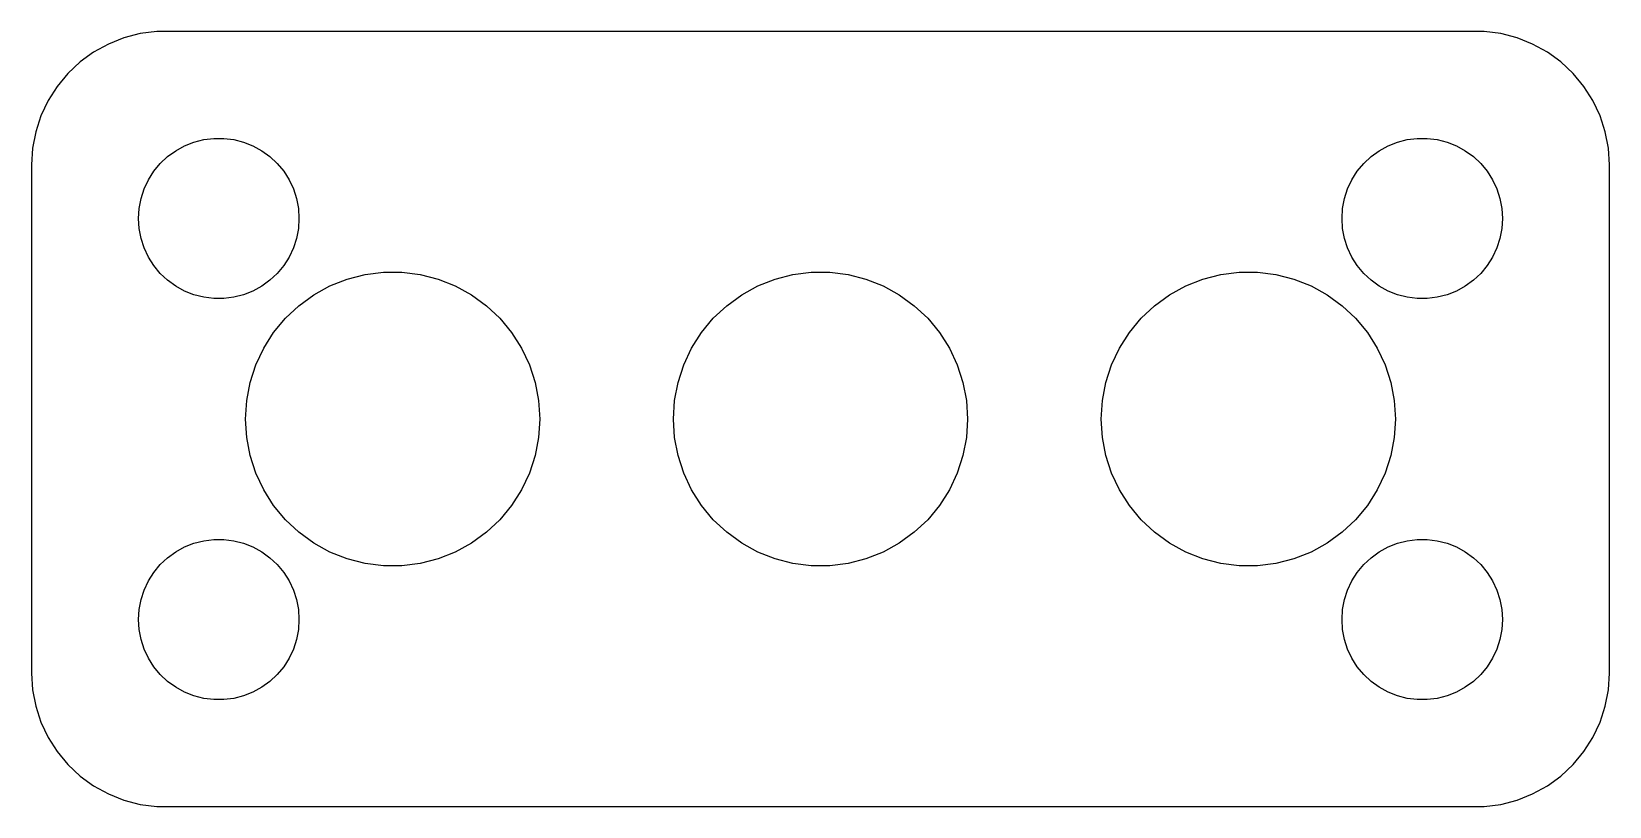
# Model space of a CAD drawing. Header units: metres. Extents: x -29.5 to 29.5, y -14.5 to 14.5.
import ezdxf

# ---------------------------------------------------------------- set-up
doc = ezdxf.new("R2010")
doc.units = ezdxf.units.M

msp = doc.modelspace()

# ---------------------------------------------------------------- linework, layer by layer
for p, q in [((-26.0451, 14.2553), (-26.6289, 14.0241)), ((-25.4369, 14.4114), (-26.0451, 14.2553)), ((-24.8139, 14.4901), (-25.4369, 14.4114)), ((24.8139, 14.4901), (-24.8139, 14.4901)), ((25.4369, 14.4114), (24.8139, 14.4901)), ((26.0451, 14.2553), (25.4369, 14.4114)), ((26.6289, 14.0241), (26.0451, 14.2553)), ((-27.1791, 13.7216), (-27.6871, 13.3526)), ((-26.6289, 14.0241), (-27.1791, 13.7216)), ((27.1791, 13.7216), (26.6289, 14.0241)), ((27.6871, 13.3526), (27.1791, 13.7216)), ((-27.6871, 13.3526), (-28.1448, 12.9227)), ((28.1448, 12.9227), (27.6871, 13.3526)), ((-28.5451, 12.4389), (-28.8815, 11.9088)), ((-28.1448, 12.9227), (-28.5451, 12.4389)), ((28.5451, 12.4389), (28.1448, 12.9227)), ((28.8815, 11.9088), (28.5451, 12.4389)), ((-28.8815, 11.9088), (-29.1489, 11.3406)), ((29.1489, 11.3406), (28.8815, 11.9088)), ((-29.1489, 11.3406), (-29.3429, 10.7434)), ((29.3429, 10.7434), (29.1489, 11.3406)), ((-29.3429, 10.7434), (-29.4606, 10.1267)), ((29.4606, 10.1267), (29.3429, 10.7434)), ((-29.4606, 10.1267), (-29.5, 9.5)), ((-24.4123, 9.81154), (-24.1075, 10.033)), ((-24.1075, 10.033), (-23.7773, 10.2145)), ((-23.7773, 10.2145), (-23.427, 10.3532)), ((-23.427, 10.3532), (-23.0621, 10.4469)), ((-23.0621, 10.4469), (-22.6884, 10.4941)), ((-22.6884, 10.4941), (-22.3116, 10.4941)), ((-22.3116, 10.4941), (-21.9379, 10.4469)), ((-21.9379, 10.4469), (-21.5729, 10.3532)), ((-21.5729, 10.3532), (-21.2227, 10.2145)), ((-21.2227, 10.2145), (-20.8925, 10.033)), ((-20.8925, 10.033), (-20.5877, 9.81154)), ((20.5877, 9.81154), (20.8925, 10.033)), ((20.8925, 10.033), (21.2227, 10.2145)), ((21.2227, 10.2145), (21.5729, 10.3532)), ((21.5729, 10.3532), (21.9379, 10.4469)), ((21.9379, 10.4469), (22.3116, 10.4941)), ((22.3116, 10.4941), (22.6884, 10.4941)), ((22.6884, 10.4941), (23.0621, 10.4469)), ((23.0621, 10.4469), (23.427, 10.3532)), ((23.427, 10.3532), (23.7773, 10.2145)), ((23.7773, 10.2145), (24.1075, 10.033)), ((24.1075, 10.033), (24.4123, 9.81154)), ((29.5, 9.5), (29.4606, 10.1267)), ((-29.5, 9.5), (-29.5, -9.5)), ((-24.927, 9.26335), (-24.6869, 9.55363)), ((-24.6869, 9.55363), (-24.4123, 9.81154)), ((-20.5877, 9.81154), (-20.3131, 9.55363)), ((-20.3131, 9.55363), (-20.0729, 9.26335)), ((20.0729, 9.26335), (20.3131, 9.55363)), ((20.3131, 9.55363), (20.5877, 9.81154)), ((24.4123, 9.81154), (24.6869, 9.55363)), ((24.6869, 9.55363), (24.927, 9.26335)), ((29.5, -9.5), (29.5, 9.5)), ((-25.2893, 8.60437), (-25.1289, 8.94525)), ((-25.1289, 8.94525), (-24.927, 9.26335)), ((-20.0729, 9.26335), (-19.8711, 8.94525)), ((-19.8711, 8.94525), (-19.7107, 8.60437)), ((19.7107, 8.60437), (19.8711, 8.94525)), ((19.8711, 8.94525), (20.0729, 9.26335)), ((24.927, 9.26335), (25.1289, 8.94525)), ((25.1289, 8.94525), (25.2893, 8.60437)), ((-25.4057, 8.24606), (-25.2893, 8.60437)), ((-19.7107, 8.60437), (-19.5942, 8.24606)), ((19.5942, 8.24606), (19.7107, 8.60437)), ((25.2893, 8.60437), (25.4057, 8.24606)), ((-25.5, 7.5), (-25.4763, 7.87599)), ((-25.4763, 7.87599), (-25.4057, 8.24606)), ((-19.5942, 8.24606), (-19.5237, 7.87599)), ((-19.5237, 7.87599), (-19.5, 7.5)), ((19.5, 7.5), (19.5237, 7.87599)), ((19.5237, 7.87599), (19.5942, 8.24606)), ((25.4057, 8.24606), (25.4763, 7.87599)), ((25.4763, 7.87599), (25.5, 7.5)), ((-25.4763, 7.12399), (-25.5, 7.5)), ((-25.4057, 6.75392), (-25.4763, 7.12399)), ((-19.5237, 7.12399), (-19.5942, 6.75392)), ((-19.5, 7.5), (-19.5237, 7.12399)), ((19.5237, 7.12399), (19.5, 7.5)), ((19.5942, 6.75392), (19.5237, 7.12399)), ((25.4763, 7.12399), (25.4057, 6.75392)), ((25.5, 7.5), (25.4763, 7.12399)), ((-25.2893, 6.39561), (-25.4057, 6.75392)), ((-19.5942, 6.75392), (-19.7107, 6.39561)), ((19.7107, 6.39561), (19.5942, 6.75392)), ((25.4057, 6.75392), (25.2893, 6.39561)), ((-25.1289, 6.05473), (-25.2893, 6.39561)), ((-24.927, 5.73663), (-25.1289, 6.05473)), ((-19.8711, 6.05473), (-20.0729, 5.73663)), ((-19.7107, 6.39561), (-19.8711, 6.05473)), ((19.8711, 6.05473), (19.7107, 6.39561)), ((20.0729, 5.73663), (19.8711, 6.05473)), ((25.1289, 6.05473), (24.927, 5.73663)), ((25.2893, 6.39561), (25.1289, 6.05473)), ((-24.6869, 5.44635), (-24.927, 5.73663)), ((-24.4123, 5.18845), (-24.6869, 5.44635)), ((-20.3131, 5.44635), (-20.5877, 5.18845)), ((-20.0729, 5.73663), (-20.3131, 5.44635)), ((-17.6996, 5.2308), (-17.0306, 5.40257)), ((-17.0306, 5.40257), (-16.3453, 5.48914)), ((-16.3453, 5.48914), (-15.6546, 5.48914)), ((-15.6546, 5.48914), (-14.9694, 5.40257)), ((-14.9694, 5.40257), (-14.3004, 5.2308)), ((-1.69958, 5.2308), (-1.03059, 5.40257)), ((-1.03059, 5.40257), (-0.34534, 5.48914)), ((-0.34534, 5.48914), (0.34534, 5.48914)), ((0.34534, 5.48914), (1.03059, 5.40257)), ((1.03059, 5.40257), (1.69958, 5.2308)), ((14.3004, 5.2308), (14.9694, 5.40257)), ((14.9694, 5.40257), (15.6546, 5.48914)), ((15.6546, 5.48914), (16.3453, 5.48914)), ((16.3453, 5.48914), (17.0306, 5.40257)), ((17.0306, 5.40257), (17.6996, 5.2308)), ((20.3131, 5.44635), (20.0729, 5.73663)), ((20.5877, 5.18845), (20.3131, 5.44635)), ((24.6869, 5.44635), (24.4123, 5.18845)), ((24.927, 5.73663), (24.6869, 5.44635)), ((-24.1075, 4.96701), (-24.4123, 5.18845)), ((-23.7773, 4.78551), (-24.1075, 4.96701)), ((-23.427, 4.64682), (-23.7773, 4.78551)), ((-21.2227, 4.78551), (-21.5729, 4.64682)), ((-20.8925, 4.96701), (-21.2227, 4.78551)), ((-20.5877, 5.18845), (-20.8925, 4.96701)), ((-18.947, 4.6438), (-18.3418, 4.97655)), ((-18.3418, 4.97655), (-17.6996, 5.2308)), ((-14.3004, 5.2308), (-13.6582, 4.97655)), ((-13.6582, 4.97655), (-13.0529, 4.6438)), ((-2.94704, 4.6438), (-2.34178, 4.97655)), ((-2.34178, 4.97655), (-1.69958, 5.2308)), ((1.69958, 5.2308), (2.34178, 4.97655)), ((2.34178, 4.97655), (2.94704, 4.6438)), ((13.0529, 4.6438), (13.6582, 4.97655)), ((13.6582, 4.97655), (14.3004, 5.2308)), ((17.6996, 5.2308), (18.3418, 4.97655)), ((18.3418, 4.97655), (18.947, 4.6438)), ((20.8925, 4.96701), (20.5877, 5.18845)), ((21.2227, 4.78551), (20.8925, 4.96701)), ((21.5729, 4.64682), (21.2227, 4.78551)), ((23.7773, 4.78551), (23.427, 4.64682)), ((24.1075, 4.96701), (23.7773, 4.78551)), ((24.4123, 5.18845), (24.1075, 4.96701)), ((-23.0621, 4.55313), (-23.427, 4.64682)), ((-22.6884, 4.50591), (-23.0621, 4.55313)), ((-22.3116, 4.50591), (-22.6884, 4.50591)), ((-21.9379, 4.55313), (-22.3116, 4.50591)), ((-21.5729, 4.64682), (-21.9379, 4.55313)), ((-20.0093, 3.765), (-19.5058, 4.23781)), ((-19.5058, 4.23781), (-18.947, 4.6438)), ((-13.0529, 4.6438), (-12.4942, 4.23781)), ((-12.4942, 4.23781), (-11.9907, 3.765)), ((-4.00932, 3.765), (-3.50583, 4.23781)), ((-3.50583, 4.23781), (-2.94704, 4.6438)), ((2.94704, 4.6438), (3.50583, 4.23781)), ((3.50583, 4.23781), (4.00932, 3.765)), ((11.9907, 3.765), (12.4942, 4.23781)), ((12.4942, 4.23781), (13.0529, 4.6438)), ((18.947, 4.6438), (19.5058, 4.23781)), ((19.5058, 4.23781), (20.0093, 3.765)), ((21.9379, 4.55313), (21.5729, 4.64682)), ((22.3116, 4.50591), (21.9379, 4.55313)), ((22.6884, 4.50591), (22.3116, 4.50591)), ((23.0621, 4.55313), (22.6884, 4.50591)), ((23.427, 4.64682), (23.0621, 4.55313)), ((-20.4496, 3.23282), (-20.0093, 3.765)), ((-11.9907, 3.765), (-11.5504, 3.23282)), ((-4.44958, 3.23282), (-4.00932, 3.765)), ((4.00932, 3.765), (4.44958, 3.23282)), ((11.5504, 3.23282), (11.9907, 3.765)), ((20.0093, 3.765), (20.4496, 3.23282)), ((-20.8197, 2.64964), (-20.4496, 3.23282)), ((-11.5504, 3.23282), (-11.1803, 2.64964)), ((-4.81967, 2.64964), (-4.44958, 3.23282)), ((4.44958, 3.23282), (4.81967, 2.64964)), ((11.1803, 2.64964), (11.5504, 3.23282)), ((20.4496, 3.23282), (20.8197, 2.64964)), ((-21.1138, 2.02467), (-20.8197, 2.64964)), ((-11.1803, 2.64964), (-10.8862, 2.02467)), ((-5.11377, 2.02467), (-4.81967, 2.64964)), ((4.81967, 2.64964), (5.11377, 2.02467)), ((10.8862, 2.02467), (11.1803, 2.64964)), ((20.8197, 2.64964), (21.1138, 2.02467)), ((-21.3272, 1.36778), (-21.1138, 2.02467)), ((-10.8862, 2.02467), (-10.6728, 1.36778)), ((-5.32719, 1.36778), (-5.11377, 2.02467)), ((5.11377, 2.02467), (5.32719, 1.36778)), ((10.6728, 1.36778), (10.8862, 2.02467)), ((21.1138, 2.02467), (21.3272, 1.36778)), ((-21.4566, 0.68933), (-21.3272, 1.36778)), ((-10.6728, 1.36778), (-10.5434, 0.68933)), ((-5.45662, 0.68933), (-5.32719, 1.36778)), ((5.32719, 1.36778), (5.45662, 0.68933)), ((10.5434, 0.68933), (10.6728, 1.36778)), ((21.3272, 1.36778), (21.4566, 0.68933)), ((-21.5, 0), (-21.4566, 0.68933)), ((-10.5434, 0.68933), (-10.5, 0)), ((-5.5, 0), (-5.45662, 0.68933)), ((5.45662, 0.68933), (5.5, 0)), ((10.5, 0), (10.5434, 0.68933)), ((21.4566, 0.68933), (21.5, 0)), ((-21.4566, -0.68933), (-21.5, 0)), ((-10.5, 0), (-10.5434, -0.68933)), ((-5.45662, -0.68933), (-5.5, 0)), ((5.5, 0), (5.45662, -0.68933)), ((10.5434, -0.68933), (10.5, 0)), ((21.5, 0), (21.4566, -0.68933)), ((-21.3272, -1.36778), (-21.4566, -0.68933)), ((-10.5434, -0.68933), (-10.6728, -1.36778)), ((-5.32719, -1.36778), (-5.45662, -0.68933)), ((5.45662, -0.68933), (5.32719, -1.36778)), ((10.6728, -1.36778), (10.5434, -0.68933)), ((21.4566, -0.68933), (21.3272, -1.36778)), ((-21.1138, -2.02467), (-21.3272, -1.36778)), ((-10.6728, -1.36778), (-10.8862, -2.02467)), ((-5.11377, -2.02467), (-5.32719, -1.36778)), ((5.32719, -1.36778), (5.11377, -2.02467)), ((10.8862, -2.02467), (10.6728, -1.36778)), ((21.3272, -1.36778), (21.1138, -2.02467)), ((-20.8197, -2.64964), (-21.1138, -2.02467)), ((-10.8862, -2.02467), (-11.1803, -2.64964)), ((-4.81967, -2.64964), (-5.11377, -2.02467)), ((5.11377, -2.02467), (4.81967, -2.64964)), ((11.1803, -2.64964), (10.8862, -2.02467)), ((21.1138, -2.02467), (20.8197, -2.64964)), ((-20.4496, -3.23282), (-20.8197, -2.64964)), ((-11.1803, -2.64964), (-11.5504, -3.23282)), ((-4.44958, -3.23282), (-4.81967, -2.64964)), ((4.81967, -2.64964), (4.44958, -3.23282)), ((11.5504, -3.23282), (11.1803, -2.64964)), ((20.8197, -2.64964), (20.4496, -3.23282)), ((-20.0093, -3.765), (-20.4496, -3.23282)), ((-11.5504, -3.23282), (-11.9907, -3.765)), ((-4.00932, -3.765), (-4.44958, -3.23282)), ((4.44958, -3.23282), (4.00932, -3.765)), ((11.9907, -3.765), (11.5504, -3.23282)), ((20.4496, -3.23282), (20.0093, -3.765)), ((-19.5058, -4.23781), (-20.0093, -3.765)), ((-11.9907, -3.765), (-12.4942, -4.23781)), ((-3.50583, -4.23781), (-4.00932, -3.765)), ((4.00932, -3.765), (3.50583, -4.23781)), ((12.4942, -4.23781), (11.9907, -3.765)), ((20.0093, -3.765), (19.5058, -4.23781)), ((-23.7773, -4.78551), (-23.427, -4.64682)), ((-23.427, -4.64682), (-23.0621, -4.55313)), ((-23.0621, -4.55313), (-22.6884, -4.50591)), ((-22.6884, -4.50591), (-22.3116, -4.50591)), ((-22.3116, -4.50591), (-21.9379, -4.55313)), ((-21.9379, -4.55313), (-21.5729, -4.64682)), ((-21.5729, -4.64682), (-21.2227, -4.78551)), ((-18.947, -4.6438), (-19.5058, -4.23781)), ((-18.3418, -4.97655), (-18.947, -4.6438)), ((-13.0529, -4.6438), (-13.6582, -4.97655)), ((-12.4942, -4.23781), (-13.0529, -4.6438)), ((-2.94704, -4.6438), (-3.50583, -4.23781)), ((-2.34178, -4.97655), (-2.94704, -4.6438)), ((2.94704, -4.6438), (2.34178, -4.97655)), ((3.50583, -4.23781), (2.94704, -4.6438)), ((13.0529, -4.6438), (12.4942, -4.23781)), ((13.6582, -4.97655), (13.0529, -4.6438)), ((18.947, -4.6438), (18.3418, -4.97655)), ((19.5058, -4.23781), (18.947, -4.6438)), ((21.2227, -4.78551), (21.5729, -4.64682)), ((21.5729, -4.64682), (21.9379, -4.55313)), ((21.9379, -4.55313), (22.3116, -4.50591)), ((22.3116, -4.50591), (22.6884, -4.50591)), ((22.6884, -4.50591), (23.0621, -4.55313)), ((23.0621, -4.55313), (23.427, -4.64682)), ((23.427, -4.64682), (23.7773, -4.78551)), ((-24.6869, -5.44635), (-24.4123, -5.18845)), ((-24.4123, -5.18845), (-24.1075, -4.96701)), ((-24.1075, -4.96701), (-23.7773, -4.78551)), ((-21.2227, -4.78551), (-20.8925, -4.96701)), ((-20.8925, -4.96701), (-20.5877, -5.18845)), ((-20.5877, -5.18845), (-20.3131, -5.44635)), ((-17.6996, -5.2308), (-18.3418, -4.97655)), ((-17.0306, -5.40257), (-17.6996, -5.2308)), ((-14.3004, -5.2308), (-14.9694, -5.40257)), ((-13.6582, -4.97655), (-14.3004, -5.2308)), ((-1.69958, -5.2308), (-2.34178, -4.97655)), ((-1.03059, -5.40257), (-1.69958, -5.2308)), ((1.69958, -5.2308), (1.03059, -5.40257)), ((2.34178, -4.97655), (1.69958, -5.2308)), ((14.3004, -5.2308), (13.6582, -4.97655)), ((14.9694, -5.40257), (14.3004, -5.2308)), ((17.6996, -5.2308), (17.0306, -5.40257)), ((18.3418, -4.97655), (17.6996, -5.2308)), ((20.3131, -5.44635), (20.5877, -5.18845)), ((20.5877, -5.18845), (20.8925, -4.96701)), ((20.8925, -4.96701), (21.2227, -4.78551)), ((23.7773, -4.78551), (24.1075, -4.96701)), ((24.1075, -4.96701), (24.4123, -5.18845)), ((24.4123, -5.18845), (24.6869, -5.44635)), ((-25.1289, -6.05473), (-24.927, -5.73663)), ((-24.927, -5.73663), (-24.6869, -5.44635)), ((-20.3131, -5.44635), (-20.0729, -5.73663)), ((-20.0729, -5.73663), (-19.8711, -6.05473)), ((-16.3453, -5.48914), (-17.0306, -5.40257)), ((-15.6546, -5.48914), (-16.3453, -5.48914)), ((-14.9694, -5.40257), (-15.6546, -5.48914)), ((-0.34534, -5.48914), (-1.03059, -5.40257)), ((0.34534, -5.48914), (-0.34534, -5.48914)), ((1.03059, -5.40257), (0.34534, -5.48914)), ((15.6546, -5.48914), (14.9694, -5.40257)), ((16.3453, -5.48914), (15.6546, -5.48914)), ((17.0306, -5.40257), (16.3453, -5.48914)), ((19.8711, -6.05473), (20.0729, -5.73663)), ((20.0729, -5.73663), (20.3131, -5.44635)), ((24.6869, -5.44635), (24.927, -5.73663)), ((24.927, -5.73663), (25.1289, -6.05473)), ((-25.4057, -6.75392), (-25.2893, -6.39561)), ((-25.2893, -6.39561), (-25.1289, -6.05473)), ((-19.8711, -6.05473), (-19.7107, -6.39561)), ((-19.7107, -6.39561), (-19.5942, -6.75392)), ((19.5942, -6.75392), (19.7107, -6.39561)), ((19.7107, -6.39561), (19.8711, -6.05473)), ((25.1289, -6.05473), (25.2893, -6.39561)), ((25.2893, -6.39561), (25.4057, -6.75392)), ((-25.4763, -7.12399), (-25.4057, -6.75392)), ((-19.5942, -6.75392), (-19.5237, -7.12399)), ((19.5237, -7.12399), (19.5942, -6.75392)), ((25.4057, -6.75392), (25.4763, -7.12399)), ((-25.5, -7.5), (-25.4763, -7.12399)), ((-25.4763, -7.87599), (-25.5, -7.5)), ((-19.5237, -7.12399), (-19.5, -7.5)), ((-19.5, -7.5), (-19.5237, -7.87599)), ((19.5, -7.5), (19.5237, -7.12399)), ((19.5237, -7.87599), (19.5, -7.5)), ((25.4763, -7.12399), (25.5, -7.5)), ((25.5, -7.5), (25.4763, -7.87599)), ((-25.4057, -8.24606), (-25.4763, -7.87599)), ((-25.2893, -8.60437), (-25.4057, -8.24606)), ((-19.5942, -8.24606), (-19.7107, -8.60437)), ((-19.5237, -7.87599), (-19.5942, -8.24606)), ((19.5942, -8.24606), (19.5237, -7.87599)), ((19.7107, -8.60437), (19.5942, -8.24606)), ((25.4057, -8.24606), (25.2893, -8.60437)), ((25.4763, -7.87599), (25.4057, -8.24606)), ((-25.1289, -8.94525), (-25.2893, -8.60437)), ((-19.7107, -8.60437), (-19.8711, -8.94525)), ((19.8711, -8.94525), (19.7107, -8.60437)), ((25.2893, -8.60437), (25.1289, -8.94525)), ((-24.927, -9.26335), (-25.1289, -8.94525)), ((-24.6869, -9.55363), (-24.927, -9.26335)), ((-20.0729, -9.26335), (-20.3131, -9.55363)), ((-19.8711, -8.94525), (-20.0729, -9.26335)), ((20.0729, -9.26335), (19.8711, -8.94525)), ((20.3131, -9.55363), (20.0729, -9.26335)), ((24.927, -9.26335), (24.6869, -9.55363)), ((25.1289, -8.94525), (24.927, -9.26335)), ((-29.5, -9.5), (-29.4606, -10.1267)), ((-24.4123, -9.81154), (-24.6869, -9.55363)), ((-24.1075, -10.033), (-24.4123, -9.81154)), ((-20.5877, -9.81154), (-20.8925, -10.033)), ((-20.3131, -9.55363), (-20.5877, -9.81154)), ((20.5877, -9.81154), (20.3131, -9.55363)), ((20.8925, -10.033), (20.5877, -9.81154)), ((24.4123, -9.81154), (24.1075, -10.033)), ((24.6869, -9.55363), (24.4123, -9.81154)), ((29.4606, -10.1267), (29.5, -9.5)), ((-29.4606, -10.1267), (-29.3429, -10.7434)), ((-23.7773, -10.2145), (-24.1075, -10.033)), ((-23.427, -10.3532), (-23.7773, -10.2145)), ((-23.0621, -10.4469), (-23.427, -10.3532)), ((-22.6884, -10.4941), (-23.0621, -10.4469)), ((-22.3116, -10.4941), (-22.6884, -10.4941)), ((-21.9379, -10.4469), (-22.3116, -10.4941)), ((-21.5729, -10.3532), (-21.9379, -10.4469)), ((-21.2227, -10.2145), (-21.5729, -10.3532)), ((-20.8925, -10.033), (-21.2227, -10.2145)), ((21.2227, -10.2145), (20.8925, -10.033)), ((21.5729, -10.3532), (21.2227, -10.2145)), ((21.9379, -10.4469), (21.5729, -10.3532)), ((22.3116, -10.4941), (21.9379, -10.4469)), ((22.6884, -10.4941), (22.3116, -10.4941)), ((23.0621, -10.4469), (22.6884, -10.4941)), ((23.427, -10.3532), (23.0621, -10.4469)), ((23.7773, -10.2145), (23.427, -10.3532)), ((24.1075, -10.033), (23.7773, -10.2145)), ((29.3429, -10.7434), (29.4606, -10.1267)), ((-29.3429, -10.7434), (-29.1489, -11.3406)), ((29.1489, -11.3406), (29.3429, -10.7434)), ((-29.1489, -11.3406), (-28.8815, -11.9088)), ((28.8815, -11.9088), (29.1489, -11.3406)), ((-28.8815, -11.9088), (-28.5451, -12.4389)), ((28.5451, -12.4389), (28.8815, -11.9088)), ((-28.5451, -12.4389), (-28.1448, -12.9227)), ((-28.1448, -12.9227), (-27.6871, -13.3526)), ((27.6871, -13.3526), (28.1448, -12.9227)), ((28.1448, -12.9227), (28.5451, -12.4389)), ((-27.6871, -13.3526), (-27.1791, -13.7216)), ((27.1791, -13.7216), (27.6871, -13.3526)), ((-27.1791, -13.7216), (-26.6289, -14.0241)), ((-26.6289, -14.0241), (-26.0451, -14.2553)), ((26.0451, -14.2553), (26.6289, -14.0241)), ((26.6289, -14.0241), (27.1791, -13.7216)), ((-26.0451, -14.2553), (-25.4369, -14.4114)), ((-25.4369, -14.4114), (-24.8139, -14.4901)), ((-24.8139, -14.4901), (24.8139, -14.4901)), ((24.8139, -14.4901), (25.4369, -14.4114)), ((25.4369, -14.4114), (26.0451, -14.2553))]:
    msp.add_line(p, q)

doc.saveas('drawing.dxf')
